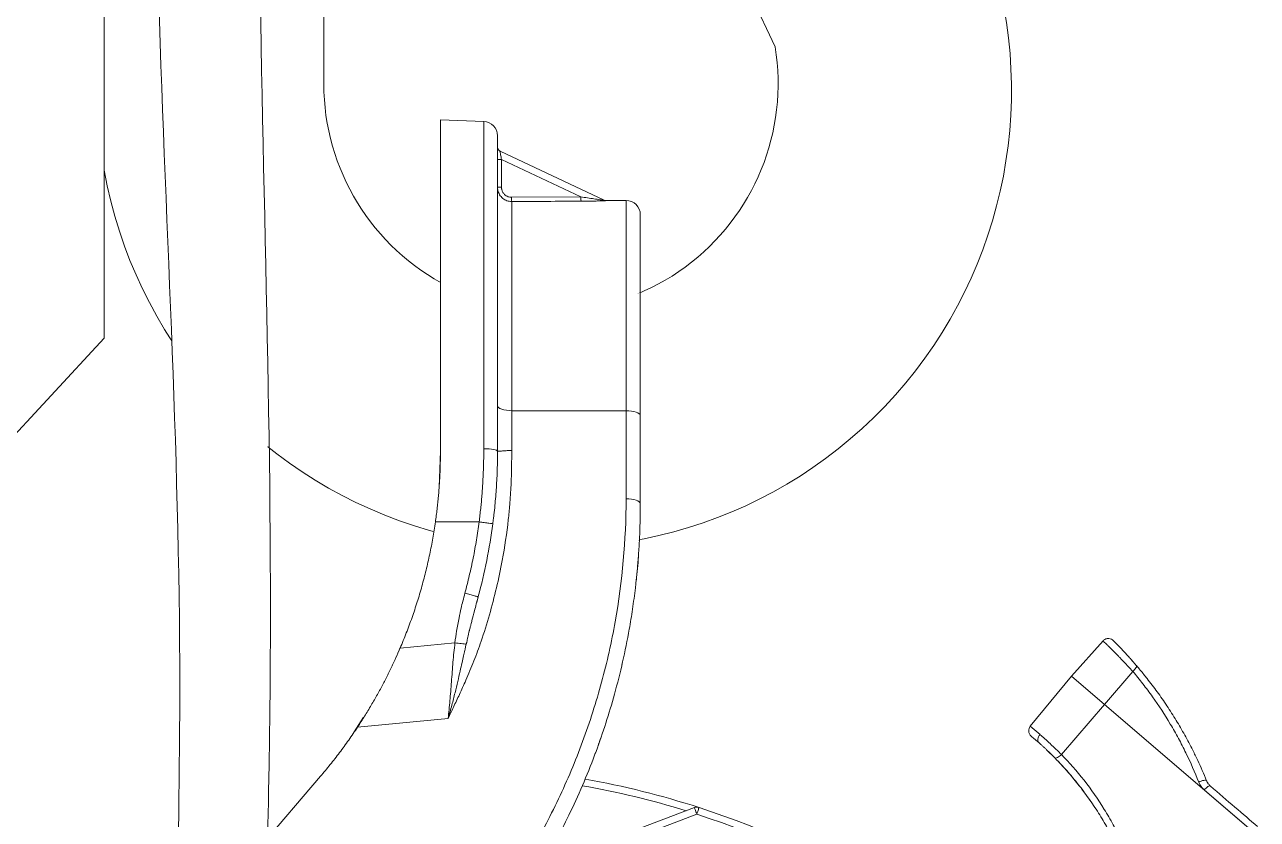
# Model space of a CAD drawing. Header units: millimetres. Extents: x 2263 to 10678, y 3616 to 3937.
# Drawn here: x 7428.77 to 7436.21, y 3882.85 to 3887.64 of the extents above; entities that cross this region are included whole.
import ezdxf

# ---------------------------------------------------------------- set-up
doc = ezdxf.new("R2010")
doc.units = ezdxf.units.MM
doc.set_wipeout_variables(frame=1)
doc.layers.add('обводка', color=5, linetype='Continuous', lineweight=50)

# ---------------------------------------------------------------- blocks, each defined once
blk = doc.blocks.new('A$C0333526B')
at = {"layer": 'обводка', "color": 0, "lineweight": 15, "ltscale": 0.5}
for p, q in [((-50.939, 40.849), (-73.366, -6.98)), ((-25.626, 26.064), (-25.626, -27.697)), ((-41.25, 12.353), (-41.25, -9.795)), ((-25.626, -27.697), (14.52, -71.026))]:
    blk.add_line(p, q, dxfattribs=at)
for centre, radius, start, end in [((-57.656, -10.073), 32.53, 163.5869, 349.94108), ((-57.415, -9.602), 16.165, 170.66335, 359.9816)]:
    blk.add_arc(centre, radius, start, end, dxfattribs=at)
blk = doc.blocks.new('A$C1167016C')
at = {"color": 7, "linetype": 'Continuous', "lineweight": 15}
for p, q in [((-6.8592, 2.1621), (-7.1649, 2.1728)), ((-6.0115, 1.6073), (-6.7448, 1.9533)), ((-6.7341, 1.8943), (-6.7341, 1.6981)), ((-6.1748, 1.6304), (-6.7341, 1.8943)), ((-6.6636, 1.6279), (-6.1748, 1.6304)), ((-6.6615, 1.5978), (-6.6615, 0.125)), ((-6.0112, 1.6072), (-6.0115, 1.6073)), ((-5.8566, 1.6053), (-5.9986, 1.6053)), ((-6.6615, -0.1543), (-6.6615, 0.125)), ((-6.6615, 0.125), (-5.8566, 0.125)), ((-5.8566, 0.125), (-5.8566, -0.4953)), ((-5.756, -0.5301), (-5.756, 0.0902)), ((-7.1646, -0.161), (-7.1739, -0.4141)), ((-6.6617, -0.1544), (-6.6615, -0.1543)), ((-6.8918, -0.6586), (-7.1999, -0.6586)), ((-6.909, -1.2262), (-6.8996, -1.1861)), ((-6.8985, -1.1866), (-6.9011, -1.1857)), ((-7.4474, -1.5427), (-7.4602, -1.5726)), ((-7.4489, -1.5473), (-7.0623, -1.5107)), ((-2.4947, -1.4955), (-2.7166, -1.7454)), ((-2.2587, -1.6723), (-2.2943, -1.6303)), ((-5.8832, -1.6519), (-5.8874, -1.6727)), ((-2.4842, -1.9446), (-2.2858, -1.7109)), ((-2.2594, -1.6728), (-2.2598, -1.6699)), ((-2.7166, -1.7454), (-3.0078, -2.0972)), ((-2.4842, -1.9446), (-2.7166, -1.7454)), ((-2.7887, -2.296), (-2.4842, -1.9446)), ((-2.4842, -1.9446), (-1.4683, -2.8158)), ((-7.7058, -2.034), (-7.7734, -2.1361)), ((-7.7485, -2.103), (-7.1103, -2.0426)), ((-6.0357, -2.1842), (-6.054, -2.2346)), ((-6.0713, -2.2823), (-6.0759, -2.2951)), ((-2.893, -2.264), (-2.8307, -2.3246)), ((-9.1196, -3.7476), (-8.0097, -2.4496)), ((-2.6443, -2.5408), (-2.586, -2.6211)), ((-1.7822, -2.5455), (-1.4677, -2.8152)), ((-5.3752, -2.6705), (-6.0234, -2.9168)), ((-6.0058, -2.9631), (-5.3576, -2.7168))]:
    blk.add_line(p, q, dxfattribs=at)
at = {"color": 8, "linetype": 'Continuous', "lineweight": 15}
for p, q in [((-6.8592, -0.1426), (-6.8592, 2.1621)), ((-5.8566, 0.125), (-5.8566, 1.6053)), ((-5.7809, -1.0303), (-5.7809, -1.0271)), ((-3.0078, -2.0972), (-2.9394, -2.1558))]:
    blk.add_line(p, q, dxfattribs=at)
at = {"color": 7, "linetype": 'Continuous', "lineweight": 15, "flags": 128}
for points in [[(-6.7621, 0.1598), (-6.7602, 0.153), (-6.7545, 0.1465), (-6.7452, 0.1405), (-6.7327, 0.1352), (-6.7174, 0.1309), (-6.7, 0.1277), (-6.6812, 0.1257), (-6.6615, 0.125)], [(-5.8566, 0.125), (-5.837, 0.1243), (-5.8181, 0.1224), (-5.8007, 0.1191), (-5.7854, 0.1148), (-5.7729, 0.1095), (-5.7636, 0.1035), (-5.7579, 0.097), (-5.756, 0.0902)], [(-5.8566, -0.4953), (-5.837, -0.496), (-5.8181, -0.498), (-5.8007, -0.5012), (-5.7854, -0.5055), (-5.7729, -0.5108), (-5.7636, -0.5168), (-5.7579, -0.5233), (-5.756, -0.5301)], [(-1.7382, -2.5191), (-1.7412, -2.5178), (-1.7453, -2.5179), (-1.7503, -2.5195), (-1.7561, -2.5225), (-1.7624, -2.5268), (-1.769, -2.5322), (-1.7757, -2.5385), (-1.7822, -2.5455)], [(-5.3752, -2.6705), (-5.3748, -2.6714), (-5.3738, -2.6741), (-5.3722, -2.6783), (-5.37, -2.6841), (-5.3673, -2.6911), (-5.3643, -2.6991), (-5.361, -2.7078), (-5.3576, -2.7168)], [(-5.3576, -2.7168), (-5.3546, -2.7076), (-5.3517, -2.6988), (-5.3491, -2.6906), (-5.3468, -2.6835), (-5.3449, -2.6777), (-5.3435, -2.6733), (-5.3426, -2.6706), (-5.3423, -2.6697)]]:
    blk.add_lwpolyline(points, dxfattribs=at)
at = {"color": 7, "linetype": 'Continuous', "lineweight": 15}
for centre, radius, start, end in [((-6.8628, 2.0615), 0.1006, 360, 88), ((-5.8566, 1.5047), 0.1006, 360, 90), ((-2.9696, -2.1287), 0.0495, 140.3865, 229.3865), ((-7.1755, -8.3218), 5.8924, 72.80506, 80.12343), ((-7.1755, -8.3218), 5.9419, 72.02967, 80.01241), ((-5.3576, -2.7168), 0.0495, 72.02967, 110.80308), ((-7.1755, -8.3218), 5.9419, 43.55033, 72.02967), ((-7.1755, -8.3218), 5.8924, 43.55033, 72.02967)]:
    blk.add_arc(centre, radius, start, end, dxfattribs=at)
for points, knots in [([(-7.1646, 2.1728), (-7.1646, 2.1728), (-7.1646, 2.1584), (-7.1646, 2.1014), (-7.1646, 2.0587), (-7.1646, 1.9463), (-7.1646, 1.8767), (-7.1646, 1.7124), (-7.1646, 1.6179), (-7.1646, 1.4067), (-7.1646, 1.2901), (-7.1646, 1.0384), (-7.1646, 0.9033), (-7.1646, 0.6187), (-7.1646, 0.4692), (-7.1646, 0.1603), (-7.1646, 0.0009), (-7.1646, -0.161)], [0, 0, 0, 0, 0.125, 0.125, 0.25, 0.25, 0.375, 0.375, 0.5, 0.5, 0.625, 0.625, 0.75, 0.75, 0.875, 0.875, 1, 1, 1, 1]), ([(-6.7621, -0.161), (-6.7621, -0.137), (-6.7621, -0.0807), (-6.7621, 0.004), (-6.7621, 0.0938), (-6.7621, 0.2112), (-6.7621, 0.3304), (-6.7621, 0.4497), (-6.7621, 0.5405), (-6.7621, 0.6318), (-6.7621, 0.7238), (-6.7621, 0.8152), (-6.7621, 0.9164), (-6.7621, 1.0068), (-6.7621, 1.0868), (-6.7621, 1.1664), (-6.7621, 1.2536), (-6.7621, 1.3458), (-6.7621, 1.4217), (-6.7621, 1.501), (-6.7621, 1.5764), (-6.7621, 1.6521), (-6.7621, 1.7191), (-6.7621, 1.7808), (-6.7621, 1.8377), (-6.7621, 1.8888), (-6.7621, 1.9262), (-6.7621, 1.953), (-6.7621, 1.9717), (-6.7621, 1.9885), (-6.7621, 2.0036), (-6.7621, 2.0202), (-6.7621, 2.0352), (-6.7621, 2.0475), (-6.7621, 2.0556), (-6.7621, 2.0606), (-6.7621, 2.0612), (-6.7621, 2.0615)], [0, 0, 0, 0, 0.0195342, 0.0457418, 0.0691483, 0.0932332, 0.1434818, 0.1698582, 0.1961331, 0.2234508, 0.2513944, 0.2798992, 0.3090876, 0.3483921, 0.369326, 0.3910089, 0.4320452, 0.4642332, 0.4970316, 0.5237141, 0.5642501, 0.5986626, 0.6335514, 0.6687906, 0.7045583, 0.7407912, 0.7770176, 0.7954006, 0.813769, 0.8321744, 0.8506492, 0.869115, 0.9002817, 0.9252113, 0.950141, 0.9750706, 1, 1, 1, 1]), ([(-6.7621, 1.9806), (-6.7621, 1.9752), (-6.7606, 1.9694), (-6.7543, 1.9595), (-6.7497, 1.9556), (-6.7448, 1.9533)], [0, 0, 0, 0, 0.5, 0.5, 1, 1, 1, 1]), ([(-6.7449, 1.9523), (-6.7485, 1.9549), (-6.754, 1.9588), (-6.7589, 1.9663), (-6.7603, 1.9704), (-6.761, 1.9724)], [0, 0, 0, 0, 0.485905, 0.741135, 1, 1, 1, 1]), ([(-6.7448, 1.9533), (-6.7449, 1.9533), (-6.7449, 1.9531), (-6.7448, 1.9516), (-6.7445, 1.9489), (-6.7437, 1.9441), (-6.7424, 1.9363), (-6.7403, 1.9256), (-6.7375, 1.9113), (-6.7353, 1.9003), (-6.7341, 1.8943)], [0, 0, 0, 0, 0.077117, 0.151166, 0.222729, 0.33993, 0.464158, 0.607956, 0.786311, 1, 1, 1, 1]), ([(-6.7341, 1.8943), (-6.7409, 1.8943), (-6.7486, 1.8943), (-6.7594, 1.8943), (-6.7621, 1.8943), (-6.7621, 1.8943)], [0, 0, 0, 0, 0.5, 0.5, 1, 1, 1, 1]), ([(-6.7621, 1.6981), (-6.7621, 1.6948), (-6.762, 1.6915), (-6.7613, 1.6847), (-6.7607, 1.6809), (-6.76, 1.6775)], [0, 0, 0, 0, 0.5, 0.5, 1, 1, 1, 1]), ([(-6.7621, 1.6981), (-6.7621, 1.6981), (-6.7592, 1.6981), (-6.7489, 1.6981), (-6.7416, 1.6981), (-6.7341, 1.6981)], [0, 0, 0, 0, 0.5, 0.5, 1, 1, 1, 1]), ([(-6.7341, 1.6981), (-6.7339, 1.6949), (-6.7335, 1.6885), (-6.7316, 1.6793), (-6.7287, 1.6706), (-6.7247, 1.6625), (-6.7196, 1.6549), (-6.7121, 1.6465), (-6.7015, 1.638), (-6.6885, 1.6318), (-6.6757, 1.6285), (-6.6677, 1.6281), (-6.6636, 1.6279)], [0, 0, 0, 0, 0.088281, 0.172827, 0.254929, 0.335994, 0.417484, 0.500837, 0.642217, 0.783965, 0.888863, 1, 1, 1, 1]), ([(-6.6636, 1.6279), (-6.6636, 1.6269), (-6.6637, 1.6231), (-6.6635, 1.6148), (-6.6629, 1.6025), (-6.662, 1.5995), (-6.6615, 1.5978)], [0, 0, 0, 0, 0.065878, 0.253728, 0.576231, 1, 1, 1, 1]), ([(-6.1748, 1.6304), (-6.1748, 1.6235), (-6.1745, 1.6156), (-6.1737, 1.604), (-6.1732, 1.6007), (-6.1727, 1.6003)], [0, 0, 0, 0, 0.5, 0.5, 1, 1, 1, 1]), ([(-6.0115, 1.6073), (-6.0111, 1.6072), (-6.0154, 1.6077), (-6.026, 1.609), (-6.0325, 1.6099), (-6.053, 1.6126), (-6.0676, 1.6147), (-6.0977, 1.619), (-6.1134, 1.6212), (-6.1442, 1.6258), (-6.1596, 1.6281), (-6.1748, 1.6304)], [0, 0, 0, 0, 0.125, 0.125, 0.25, 0.25, 0.5, 0.5, 0.75, 0.75, 1, 1, 1, 1]), ([(-5.9986, 1.6045), (-5.9987, 1.6044), (-5.9988, 1.6043), (-6.0003, 1.6041), (-6.0028, 1.6039), (-6.0065, 1.6036), (-6.0112, 1.6034), (-6.017, 1.6031), (-6.0238, 1.6029), (-6.0358, 1.6024), (-6.0545, 1.6019), (-6.0767, 1.6014), (-6.0968, 1.6011), (-6.1171, 1.6007), (-6.1425, 1.6005), (-6.1624, 1.6003), (-6.1727, 1.6003)], [0, 0, 0, 0, 0.031441, 0.062975, 0.095428, 0.129557, 0.166017, 0.205345, 0.247972, 0.294234, 0.415295, 0.552425, 0.632523, 0.715193, 0.85172, 1, 1, 1, 1]), ([(-6.0004, 1.6053), (-6.0027, 1.6054), (-6.0073, 1.6057), (-6.0113, 1.6074), (-6.0134, 1.6082)], [0, 0, 0, 0, 0.494092, 1, 1, 1, 1]), ([(-5.9986, 1.6045), (-5.9991, 1.6047), (-6, 1.6052), (-6.0006, 1.6053), (-6, 1.6052), (-5.9991, 1.6047), (-5.9986, 1.6045), (-5.9986, 1.6045), (-5.9986, 1.6045), (-5.9986, 1.6045)], [0, 0, 0, 0, 0.291564, 0.499998, 0.708834, 1, 1, 1, 1, 1, 1, 1]), ([(-5.756, 1.5047), (-5.756, 1.5046), (-5.756, 1.5044), (-5.756, 1.5028), (-5.756, 1.5002), (-5.756, 1.4967), (-5.756, 1.4921), (-5.756, 1.4865), (-5.756, 1.4799), (-5.756, 1.4698), (-5.756, 1.4547), (-5.756, 1.4327), (-5.756, 1.407), (-5.756, 1.3767), (-5.756, 1.3407), (-5.756, 1.3025), (-5.756, 1.2647), (-5.756, 1.2129), (-5.756, 1.1395), (-5.756, 1.0387), (-5.756, 0.9488), (-5.756, 0.8731), (-5.756, 0.8107), (-5.756, 0.7402), (-5.756, 0.6605), (-5.756, 0.5857), (-5.756, 0.5165), (-5.756, 0.4554), (-5.756, 0.3936), (-5.756, 0.3338), (-5.756, 0.273), (-5.756, 0.2156), (-5.756, 0.154), (-5.756, 0.1136), (-5.756, 0.0902)], [0, 0, 0, 0, 0.017835, 0.035659, 0.053478, 0.071303, 0.08914, 0.106999, 0.124888, 0.142816, 0.178079, 0.213505, 0.248749, 0.283389, 0.322409, 0.362099, 0.390857, 0.420011, 0.486214, 0.55093, 0.613787, 0.64389, 0.674941, 0.712699, 0.751458, 0.791304, 0.818432, 0.846502, 0.87327, 0.899682, 0.923914, 0.950487, 0.971179, 1, 1, 1, 1]), ([(-7.1646, -0.1431), (-7.1646, -0.1102), (-7.1646, -0.0444), (-7.1646, 0.0512), (-7.1646, 0.1439), (-7.1646, 0.2629), (-7.1646, 0.4006), (-7.1646, 0.545), (-7.1646, 0.6602), (-7.1646, 0.7306), (-7.1646, 0.751), (-7.1646, 0.7543)], [0, 0, 0, 0, 0.0797844, 0.159767, 0.2407106, 0.3209693, 0.4829298, 0.6451329, 0.806711, 0.9684011, 1, 1, 1, 1]), ([(-7.1646, -0.161), (-7.1647, -0.1761), (-7.1648, -0.2062), (-7.1657, -0.2515), (-7.1671, -0.2968), (-7.1692, -0.3421), (-7.1718, -0.3875), (-7.175, -0.4327), (-7.1788, -0.478), (-7.1832, -0.5232), (-7.1882, -0.5684), (-7.1937, -0.6135), (-7.1978, -0.6436), (-7.1999, -0.6586)], [0, 0, 0, 0, 0.091472, 0.182785, 0.273953, 0.364993, 0.455921, 0.546751, 0.6375, 0.728183, 0.818817, 0.909418, 1, 1, 1, 1]), ([(-6.6617, -0.1544), (-6.6622, -0.1951), (-6.6632, -0.2766), (-6.6666, -0.4045), (-6.6744, -0.5263), (-6.692, -0.7036), (-6.721, -0.8991), (-6.7681, -1.1224), (-6.818, -1.3125), (-6.8718, -1.4841), (-6.9278, -1.6379), (-6.9801, -1.7621), (-7.0291, -1.8702), (-7.0709, -1.9598), (-7.0976, -2.0161), (-7.1103, -2.0426)], [0, 0, 0, 0, 0.062682, 0.12528, 0.196674, 0.250224, 0.398983, 0.499912, 0.599961, 0.699925, 0.77477, 0.849707, 0.905249, 0.955334, 1, 1, 1, 1]), ([(-6.8918, -0.6586), (-6.8898, -0.643), (-6.886, -0.6118), (-6.8809, -0.565), (-6.8763, -0.5181), (-6.8723, -0.4712), (-6.8688, -0.4243), (-6.8659, -0.3773), (-6.8634, -0.3303), (-6.8616, -0.2833), (-6.8602, -0.2364), (-6.8594, -0.1895), (-6.8593, -0.1583), (-6.8592, -0.1426)], [0, 0, 0, 0, 0.0905007, 0.1810453, 0.2716464, 0.3623166, 0.4530686, 0.543915, 0.6348682, 0.7259409, 0.8171455, 0.9084944, 1, 1, 1, 1]), ([(-6.8592, -0.1426), (-6.8332, -0.1428), (-6.8085, -0.1448), (-6.7723, -0.1517), (-6.7621, -0.1563), (-6.7621, -0.161)], [0, 0, 0, 0, 0.5, 0.5, 1, 1, 1, 1]), ([(-6.7621, -0.161), (-6.7622, -0.1782), (-6.7623, -0.2095), (-6.7631, -0.2518), (-6.7644, -0.2977), (-6.7666, -0.3512), (-6.7714, -0.4363), (-6.7784, -0.5221), (-6.7861, -0.5952), (-6.7912, -0.638), (-6.7939, -0.6593), (-6.7955, -0.6717)], [0, 0, 0, 0, 0.101606, 0.184796, 0.249574, 0.371902, 0.499123, 0.749089, 0.874399, 0.927612, 1, 1, 1, 1]), ([(-6.7621, -0.161), (-6.762, -0.161), (-6.7618, -0.161), (-6.7597, -0.1608), (-6.7546, -0.1605), (-6.746, -0.16), (-6.7334, -0.1591), (-6.7189, -0.1582), (-6.7032, -0.1571), (-6.6886, -0.1561), (-6.6778, -0.1554), (-6.6688, -0.1549), (-6.6643, -0.1545), (-6.6617, -0.1544)], [0, 0, 0, 0, 0.065017, 0.147982, 0.250056, 0.393753, 0.499964, 0.631073, 0.749846, 0.835392, 0.916761, 0.953427, 1, 1, 1, 1]), ([(-5.8566, -0.4953), (-5.8566, -0.7866), (-5.8823, -1.0761), (-5.9588, -1.5042), (-5.9905, -1.6458), (-6.0669, -1.9271), (-6.1116, -2.0671), (-6.2133, -2.3426), (-6.2702, -2.4777), (-6.3954, -2.7411), (-6.4637, -2.8698), (-6.685, -3.2456), (-6.8539, -3.4822), (-7.0397, -3.6994)], [0, 0, 0, 0, 0.25, 0.25, 0.375, 0.375, 0.5, 0.5, 0.625, 0.625, 0.75, 0.75, 1, 1, 1, 1]), ([(-5.756, -0.5301), (-5.7561, -0.5535), (-5.7563, -0.5993), (-5.7577, -0.6662), (-5.7598, -0.7299), (-5.7626, -0.7903), (-5.7659, -0.8473), (-5.7696, -0.9011), (-5.7736, -0.9515), (-5.7778, -0.9987), (-5.7821, -1.0425), (-5.7864, -1.0831), (-5.7952, -1.1596), (-5.8099, -1.2697), (-5.8511, -1.5215), (-5.9276, -1.8584), (-6.0661, -2.2878), (-6.237, -2.6923), (-6.3977, -2.9947), (-6.5179, -3.193), (-6.5879, -3.3021), (-6.6598, -3.408), (-6.7333, -3.5107), (-6.8084, -3.6101), (-6.8847, -3.7065), (-6.9372, -3.7687), (-6.9633, -3.7996)], [0, 0, 0, 0, 0.019914, 0.0389, 0.056958, 0.074087, 0.090287, 0.105559, 0.119902, 0.133317, 0.145803, 0.157361, 0.16799, 0.211241, 0.251737, 0.384642, 0.503785, 0.633058, 0.754346, 0.790999, 0.827132, 0.862743, 0.897835, 0.932408, 0.966462, 1, 1, 1, 1]), ([(-7.1999, -0.6586), (-7.2027, -0.6777), (-7.2084, -0.7158), (-7.218, -0.7729), (-7.2285, -0.8298), (-7.24, -0.8864), (-7.2523, -0.9429), (-7.2656, -0.9992), (-7.2799, -1.0553), (-7.3001, -1.1298), (-7.3276, -1.2222), (-7.3643, -1.3319), (-7.4044, -1.4405), (-7.4341, -1.5117), (-7.4489, -1.5473)], [0, 0, 0, 0, 0.062551, 0.125054, 0.187526, 0.249982, 0.312441, 0.374918, 0.437432, 0.499998, 0.625053, 0.749981, 0.874918, 1, 1, 1, 1]), ([(-6.9921, -1.1602), (-6.9817, -1.1189), (-6.9607, -1.0361), (-6.9325, -0.9113), (-6.9105, -0.7852), (-6.898, -0.7008), (-6.8918, -0.6586)], [0, 0, 0, 0, 0.250108, 0.500003, 0.749897, 1, 1, 1, 1]), ([(-6.7955, -0.6717), (-6.7955, -0.6716), (-6.7976, -0.6713), (-6.8069, -0.6699), (-6.8141, -0.6689), (-6.8328, -0.6664), (-6.8441, -0.6649), (-6.8679, -0.6617), (-6.8802, -0.6601), (-6.8918, -0.6586)], [0, 0, 0, 0, 0.25, 0.25, 0.5, 0.5, 0.75, 0.75, 1, 1, 1, 1]), ([(-5.7881, -1.0943), (-5.7861, -1.0797), (-5.78, -1.037), (-5.7734, -0.9666), (-5.77, -0.9108), (-5.7684, -0.8833)], [0, 0, 0, 0, 0.208739, 0.610391, 1, 1, 1, 1]), ([(-7.0623, -1.5107), (-7.0588, -1.4827), (-7.0533, -1.4394), (-7.0429, -1.3807), (-7.0324, -1.3269), (-7.0203, -1.2716), (-7.0062, -1.2137), (-6.997, -1.1787), (-6.9921, -1.1602)], [0, 0, 0, 0, 0.2369764, 0.3652437, 0.500444, 0.6965897, 0.8396795, 1, 1, 1, 1]), ([(-6.9074, -1.2194), (-6.906, -1.2142), (-6.903, -1.2032), (-6.9001, -1.1923), (-6.8985, -1.1866)], [0, 0, 0, 0, 0.4799402, 1, 1, 1, 1]), ([(-6.8985, -1.1866), (-6.8984, -1.186), (-6.8981, -1.1849), (-6.8978, -1.1839), (-6.8977, -1.1834)], [0, 0, 0, 0, 0.528869, 1, 1, 1, 1]), ([(-7.7485, -2.103), (-7.7401, -2.0903), (-7.7235, -2.0649), (-7.6992, -2.0265), (-7.6756, -1.9882), (-7.6527, -1.9498), (-7.6304, -1.9116), (-7.6089, -1.8734), (-7.5819, -1.8242), (-7.55, -1.7636), (-7.5142, -1.6914), (-7.4804, -1.6195), (-7.4594, -1.5712), (-7.4489, -1.5473)], [0, 0, 0, 0, 0.074346, 0.147705, 0.220085, 0.291491, 0.36193, 0.43141, 0.499937, 0.628213, 0.754276, 0.878184, 1, 1, 1, 1]), ([(-7.0623, -1.5107), (-7.0677, -1.5551), (-7.0722, -1.6003), (-7.0781, -1.6683), (-7.0799, -1.6911), (-7.0835, -1.7378), (-7.0853, -1.7613), (-7.0905, -1.8303), (-7.0939, -1.8739), (-7.1014, -1.9599), (-7.1055, -2.0019), (-7.1103, -2.0426)], [0, 0, 0, 0, 0.25, 0.25, 0.375, 0.375, 0.5, 0.5, 0.75, 0.75, 1, 1, 1, 1]), ([(-6.9832, -1.5196), (-6.9845, -1.5249), (-6.9877, -1.5393), (-6.9938, -1.5663), (-7.0022, -1.6041), (-7.0131, -1.653), (-7.0266, -1.7133), (-7.0429, -1.7842), (-7.0622, -1.8642), (-7.0844, -1.9516), (-7.1014, -2.0114), (-7.1103, -2.0426)], [0, 0, 0, 0, 0.03024, 0.080555, 0.151283, 0.242672, 0.355779, 0.492571, 0.646032, 0.81496, 1, 1, 1, 1]), ([(-7.0623, -1.5107), (-7.0473, -1.5124), (-7.0315, -1.5141), (-7.0036, -1.5172), (-6.9918, -1.5186), (-6.9832, -1.5196)], [0, 0, 0, 0, 0.5, 0.5, 1, 1, 1, 1]), ([(-2.4232, -1.4938), (-2.4272, -1.4905), (-2.4362, -1.4831), (-2.4515, -1.4791), (-2.4655, -1.4795), (-2.4766, -1.4825), (-2.4869, -1.4879), (-2.4924, -1.4934), (-2.4952, -1.496)], [0, 0, 0, 0, 0.1927708, 0.4338274, 0.5702995, 0.7130246, 0.8577647, 1, 1, 1, 1]), ([(-2.4227, -1.4943), (-2.4228, -1.4943), (-2.4229, -1.4941), (-2.4188, -1.4982), (-2.4079, -1.5092), (-2.3845, -1.5328), (-2.3524, -1.5664), (-2.3243, -1.5969), (-2.3047, -1.6186), (-2.2925, -1.6324), (-2.2875, -1.638)], [0, 0, 0, 0, 0.049581, 0.158572, 0.267774, 0.485611, 0.704219, 0.814292, 0.924348, 1, 1, 1, 1]), ([(-2.2858, -1.7109), (-2.2615, -1.7396), (-2.2378, -1.7688), (-2.1914, -1.8284), (-2.1686, -1.8589), (-2.1022, -1.9519), (-2.0608, -2.0153), (-2.0014, -2.1149), (-1.9822, -2.1488), (-1.9456, -2.2166), (-1.9282, -2.2506), (-1.8781, -2.3533), (-1.8479, -2.4224), (-1.8214, -2.4902)], [0, 0, 0, 0, 0.125, 0.125, 0.25, 0.25, 0.5, 0.5, 0.625, 0.625, 0.75, 0.75, 1, 1, 1, 1]), ([(-2.2598, -1.6699), (-2.2508, -1.6805), (-2.2335, -1.7009), (-2.2087, -1.7311), (-2.1808, -1.7661), (-2.149, -1.8071), (-2.1017, -1.8708), (-2.0443, -1.9532), (-1.9795, -2.0549), (-1.9186, -2.1595), (-1.8687, -2.2539), (-1.8281, -2.3375), (-1.7954, -2.4093), (-1.7755, -2.4572), (-1.7655, -2.4813)], [0, 0, 0, 0, 0.044641, 0.086339, 0.125117, 0.187338, 0.250249, 0.374552, 0.500375, 0.624474, 0.750308, 0.833475, 0.91666, 1, 1, 1, 1]), ([(-7.7485, -2.103), (-7.7588, -2.1184), (-7.7793, -2.1491), (-7.8108, -2.1944), (-7.8428, -2.239), (-7.8753, -2.2827), (-7.9082, -2.3256), (-7.9416, -2.3677), (-7.9753, -2.4091), (-7.9983, -2.4362), (-8.0097, -2.4496)], [0, 0, 0, 0, 0.128393, 0.255814, 0.382265, 0.507746, 0.632259, 0.755805, 0.878384, 1, 1, 1, 1]), ([(-3.0019, -2.1663), (-3.0012, -2.1669), (-2.9999, -2.168), (-2.9888, -2.1776), (-2.9722, -2.1918), (-2.9565, -2.2052), (-2.9486, -2.212)], [0, 0, 0, 0, 0.2493969, 0.4997051, 0.7497725, 1, 1, 1, 1]), ([(-2.9486, -2.212), (-2.9544, -2.2069), (-2.9568, -2.1979), (-2.9534, -2.1772), (-2.9476, -2.1655), (-2.9394, -2.1558)], [0, 0, 0, 0, 0.5, 0.5, 1, 1, 1, 1]), ([(-2.9394, -2.1558), (-2.9366, -2.1583), (-2.931, -2.1632), (-2.9223, -2.171), (-2.9133, -2.179), (-2.9041, -2.1873), (-2.8948, -2.1957), (-2.8854, -2.2043), (-2.876, -2.213), (-2.8638, -2.2243), (-2.8483, -2.2388), (-2.8292, -2.2568), (-2.809, -2.2762), (-2.7956, -2.2893), (-2.7887, -2.296)], [0, 0, 0, 0, 0.064151, 0.127821, 0.191012, 0.253724, 0.315957, 0.377712, 0.43899, 0.499791, 0.612219, 0.733064, 0.862325, 1, 1, 1, 1]), ([(-6.036, -2.1839), (-6.0378, -2.1896), (-6.0419, -2.2028), (-6.047, -2.2156), (-6.0499, -2.2229)], [0, 0, 0, 0, 0.430307, 1, 1, 1, 1]), ([(-2.9486, -2.212), (-2.9467, -2.2137), (-2.9427, -2.2173), (-2.9362, -2.2231), (-2.9294, -2.2293), (-2.92, -2.2379), (-2.9079, -2.249), (-2.8882, -2.2675), (-2.8681, -2.2869), (-2.8486, -2.3064), (-2.8392, -2.3159), (-2.8344, -2.3206)], [0, 0, 0, 0, 0.059747, 0.121259, 0.184801, 0.250616, 0.375793, 0.500618, 0.750038, 0.874995, 1, 1, 1, 1]), ([(-2.7887, -2.296), (-2.7929, -2.3002), (-2.7976, -2.3044), (-2.8073, -2.312), (-2.8123, -2.3153), (-2.8213, -2.3201), (-2.8252, -2.3216), (-2.8312, -2.3224), (-2.8332, -2.3219), (-2.8344, -2.3206)], [0, 0, 0, 0, 0.25, 0.25, 0.5, 0.5, 0.75, 0.75, 1, 1, 1, 1]), ([(-2.8344, -2.3206), (-2.8281, -2.3272), (-2.815, -2.3406), (-2.7947, -2.362), (-2.7734, -2.3851), (-2.745, -2.4167), (-2.7109, -2.4564), (-2.6587, -2.5204), (-2.5962, -2.6036), (-2.5264, -2.7078), (-2.4621, -2.8159), (-2.4139, -2.908), (-2.3785, -2.9828), (-2.3542, -3.0377), (-2.331, -3.094), (-2.3168, -3.1317), (-2.3093, -3.1517)], [0, 0, 0, 0, 0.028528, 0.058901, 0.091141, 0.125265, 0.188981, 0.250426, 0.37458, 0.500484, 0.62414, 0.750303, 0.812698, 0.875174, 0.933708, 1, 1, 1, 1]), ([(-2.8229, -2.3328), (-2.7942, -2.3631), (-2.7378, -2.4226), (-2.6849, -2.489), (-2.6589, -2.5216)], [0, 0, 0, 0, 0.509495, 1, 1, 1, 1]), ([(-2.2756, -3.1248), (-2.3017, -3.0504), (-2.3324, -2.9752), (-2.3852, -2.864), (-2.4041, -2.827), (-2.4437, -2.754), (-2.4645, -2.7183), (-2.53, -2.6122), (-2.5785, -2.5427), (-2.6804, -2.4129), (-2.7343, -2.3517), (-2.7887, -2.296)], [0, 0, 0, 0, 0.25, 0.25, 0.375, 0.375, 0.5, 0.5, 0.75, 0.75, 1, 1, 1, 1]), ([(-1.7655, -2.4813), (-1.7661, -2.4798), (-1.7679, -2.4786), (-1.7742, -2.4775), (-1.7789, -2.4777), (-1.79, -2.4795), (-1.7966, -2.4811), (-1.8095, -2.4852), (-1.8158, -2.4877), (-1.8214, -2.4902)], [0, 0, 0, 0, 0.25, 0.25, 0.5, 0.5, 0.75, 0.75, 1, 1, 1, 1]), ([(-1.8214, -2.4902), (-1.8168, -2.5018), (-1.8113, -2.5118), (-1.798, -2.5302), (-1.7903, -2.5385), (-1.7822, -2.5455)], [0, 0, 0, 0, 0.5, 0.5, 1, 1, 1, 1]), ([(-1.7382, -2.5191), (-1.7406, -2.517), (-1.745, -2.5129), (-1.7508, -2.5063), (-1.7557, -2.4997), (-1.7597, -2.4933), (-1.7629, -2.4873), (-1.7647, -2.4832), (-1.7655, -2.4813)], [0, 0, 0, 0, 0.203546, 0.392287, 0.566254, 0.72549, 0.870047, 1, 1, 1, 1])]:
    blk.add_open_spline(points, degree=3, knots=knots, dxfattribs=at)
at = {"color": 8, "linetype": 'Continuous', "lineweight": 15}
for points, knots in [([(-6.76, 1.6775), (-6.7575, 1.6657), (-6.7534, 1.6556), (-6.7418, 1.6364), (-6.7342, 1.6276), (-6.7164, 1.6131), (-6.7064, 1.6074), (-6.6904, 1.6017), (-6.6848, 1.6003), (-6.6735, 1.5983), (-6.6678, 1.5977), (-6.6615, 1.5978)], [0, 0, 0, 0, 0.25, 0.25, 0.5, 0.5, 0.75, 0.75, 0.875, 0.875, 1, 1, 1, 1]), ([(-6.0104, 1.6034), (-6.0097, 1.6035), (-6.005, 1.6037), (-6.0014, 1.6039), (-6.0006, 1.6041), (-6.0006, 1.6041)], [0, 0, 0, 0, 0.1339438, 0.937029, 1, 1, 1, 1]), ([(-6.9011, -1.1857), (-6.902, -1.1854), (-6.9044, -1.1846), (-6.9241, -1.179), (-6.9553, -1.1703), (-6.9802, -1.1635), (-6.9921, -1.1602)], [0, 0, 0, 0, 0.157434, 0.445215, 0.733101, 1, 1, 1, 1]), ([(-6.9832, -1.5196), (-6.983, -1.5187), (-6.9827, -1.5171), (-6.9815, -1.5145), (-6.9802, -1.5102), (-6.978, -1.5018), (-6.9756, -1.4872), (-6.9715, -1.4678), (-6.9662, -1.4468), (-6.9625, -1.4315), (-6.9601, -1.422), (-6.9582, -1.4145), (-6.9549, -1.401), (-6.9494, -1.3793), (-6.9393, -1.3399), (-6.9265, -1.2912), (-6.9147, -1.2468), (-6.9089, -1.2249), (-6.9074, -1.2194)], [0, 0, 0, 0, 0.008482, 0.0157739, 0.0299869, 0.0525805, 0.1010336, 0.1702247, 0.2434204, 0.3117139, 0.3222196, 0.3380934, 0.3868036, 0.4566128, 0.5552142, 0.7805043, 0.9446333, 1, 1, 1, 1]), ([(-2.2858, -1.7109), (-2.2962, -1.6996), (-2.3161, -1.678), (-2.3429, -1.6496), (-2.3643, -1.6272), (-2.3807, -1.6101), (-2.3997, -1.5906), (-2.4211, -1.5689), (-2.4439, -1.5461), (-2.4635, -1.5268), (-2.479, -1.5117), (-2.4895, -1.5015), (-2.4948, -1.4963), (-2.4946, -1.4966), (-2.4945, -1.4967)], [0, 0, 0, 0, 0.109069, 0.208371, 0.269191, 0.32567, 0.377813, 0.470779, 0.565006, 0.660517, 0.757328, 0.851548, 0.946485, 1, 1, 1, 1]), ([(-2.2858, -1.7109), (-2.2815, -1.7068), (-2.2725, -1.6983), (-2.263, -1.6857), (-2.2583, -1.6766), (-2.2591, -1.6737), (-2.2594, -1.6728)], [0, 0, 0, 0, 0.272826, 0.566274, 0.859722, 1, 1, 1, 1])]:
    blk.add_open_spline(points, degree=3, knots=knots, dxfattribs=at)
at = {"color": 7, "linetype": 'Continuous', "lineweight": 15}
for points in [[(-6.1727, 1.6003), (-6.3356, 1.5995), (-6.4986, 1.5987), (-6.6615, 1.5978)], [(-5.9986, 1.6045), (-6.003, 1.6045), (-6.0075, 1.6055), (-6.0115, 1.6073)], [(-6.7955, -0.6717), (-6.8182, -0.8443), (-6.8523, -1.0153), (-6.8977, -1.1834)], [(-2.9486, -2.212), (-2.9486, -2.212), (-2.9486, -2.212), (-2.9486, -2.212)], [(-1.4079, -2.8024), (-1.5077, -2.7168), (-1.6193, -2.6211), (-1.7382, -2.5191)]]:
    blk.add_open_spline(points, degree=3, dxfattribs=at)

msp = doc.modelspace()

# ---------------------------------------------------------------- block references
at = {"color": 0, "xscale": -0.08482979194520017, "yscale": 0.08482979194520017, "zscale": 0.08482979194520017}
msp.add_blockref('A$C0333526B', (7427.0795, 3888.1025), dxfattribs=at)

# ---------------------------------------------------------------- next in the draw order: wipeouts: each hides what was drawn before it
at = {"color": 7, "true_color": 0xffffff}
msp.add_wipeout([(7431.2841, 3886.0909), (7431.5439, 3885.9828), (7431.7145, 3885.9417), (7432.4032, 3885.9969), (7432.4895, 3886.0273), (7432.4841, 3884.5367), (7432.393, 3884.5107), (7432.0415, 3884.4537), (7431.636, 3884.4862), (7431.4989, 3884.5191), (7431.2435, 3884.5825)], dxfattribs=at)

# ---------------------------------------------------------------- next in the draw order: block references
at = {"color": 0, "lineweight": 20, "xscale": 0.8565906312307022, "yscale": 0.8565906312307022, "zscale": 0.8565906312307022}
msp.add_blockref('A$C1167016C', (7437.4201, 3885.2082), dxfattribs=at)

# ---------------------------------------------------------------- next in the draw order: wipeouts: each hides what was drawn before it
at = {"color": 7, "lineweight": 20, "true_color": 0xffffff}
msp.add_wipeout([(7429.7322, 3892.501), (7429.6053, 3890.3135), (7429.6616, 3885.7367), (7429.7046, 3882.4105), (7429.7197, 3882.0005), (7429.977, 3880.6395), (7430.1008, 3880.3468), (7430.3767, 3879.8788), (7430.5164, 3880.5552), (7430.4352, 3880.7593), (7430.364, 3880.9782), (7430.1974, 3881.8079), (7430.2244, 3882.7195), (7430.2394, 3885.1411), (7430.1798, 3890.0491), (7430.2104, 3892.0489)], dxfattribs=at)

# ---------------------------------------------------------------- next in the draw order: linework, layer by layer
at = {"color": 0, "lineweight": 20}
for points, knots in [([(7430.7031, 3880.2514), (7430.5609, 3880.4537), (7430.1832, 3881.2344), (7430.386, 3885.8066), (7429.6755, 3891.9677), (7432.0233, 3901.8618), (7427.2605, 3903.3588), (7425.6105, 3902.8655), (7425.0657, 3901.9639), (7424.7251, 3900.9513), (7424.7451, 3899.2313)], [5.66269, 5.66269, 5.66269, 5.66269, 6.689468, 9.121444, 20.505011, 32.081003, 34.277614, 36.876236, 37.214023, 37.299332, 37.299332, 37.299332, 37.299332]), ([(7430.3767, 3879.8788), (7430.278, 3880.018), (7429.6376, 3881.0943), (7429.8578, 3885.4582), (7428.9459, 3891.7709), (7431.5707, 3901.6464), (7427.0985, 3902.6615), (7425.1799, 3901.782), (7425.2558, 3900.1988), (7425.3032, 3899.2094)], [3.908488, 3.908488, 3.908488, 3.908488, 4.477998, 8.07721, 18.47268, 30.24203, 31.722584, 33.583138, 36.683, 36.683, 36.683, 36.683])]:
    msp.add_open_spline(points, degree=3, knots=knots, dxfattribs=at)

doc.saveas('drawing.dxf')
